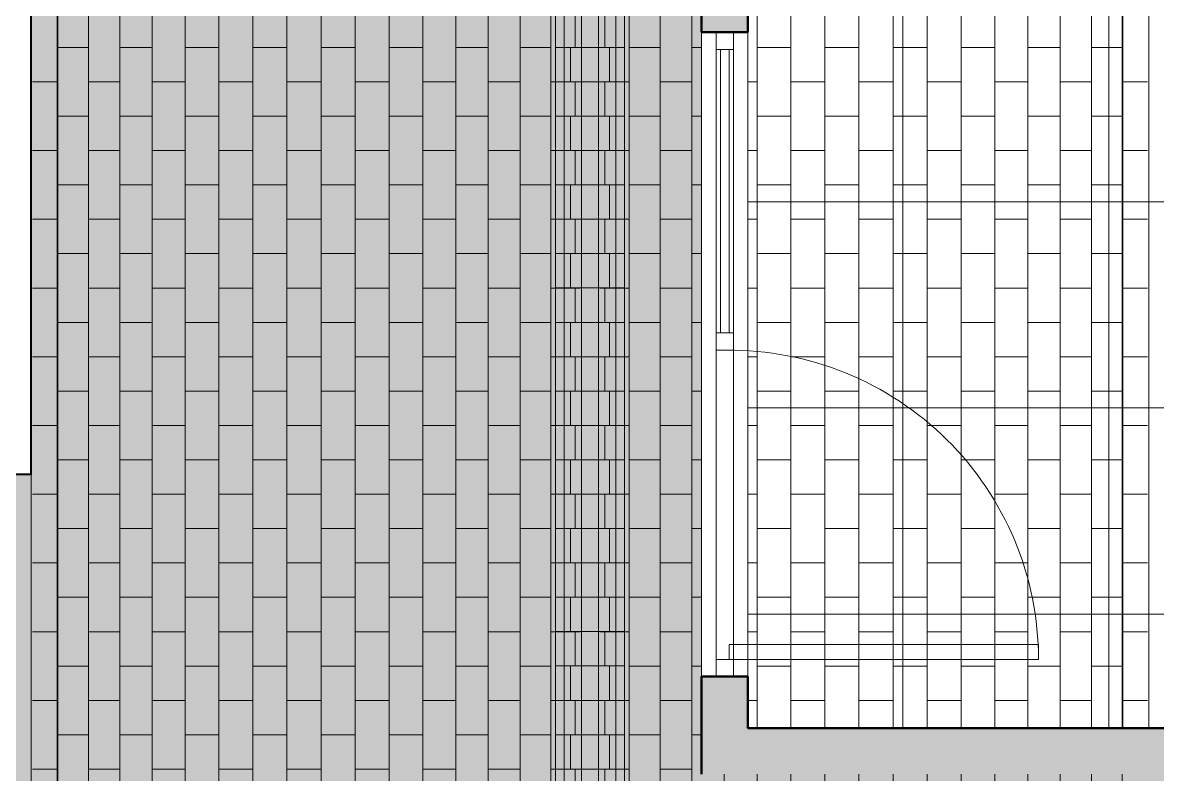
# Model space of a CAD drawing. Header units: inches. Extents: x -956 to 966, y -1111 to 895.
# Drawn here: x -413.8 to -281.8, y 645 to 732.5 of the extents above; entities that cross this region are included whole.
import ezdxf

# ---------------------------------------------------------------- set-up
doc = ezdxf.new("R2010")
doc.units = ezdxf.units.IN
doc.header["$MEASUREMENT"] = 0
doc.linetypes.add('Grid Line 1_4_', pattern=[0.4375, 0.25, -0.0625, 0.0625, -0.0625])
for name, color, linetype, lineweight in [('A-CLNG', 13, 'Continuous', 13), ('A-CLNG-PATT', 13, 'Continuous', 13), ('A-DOOR', 31, 'Continuous', 13), ('A-GLAZ-CURT', 52, 'Continuous', 9), ('A-GLAZ-CWMG', 51, 'Continuous', 9), ('A-WALL-PATT', 111, 'Continuous', 13), ('E-LITE-EQPM', 33, 'Continuous', 9), ('I-WALL', 2, 'Continuous', 13), ('S-GRID', 1, 'Continuous', 9)]:
    doc.layers.add(name, color=color, linetype=linetype, lineweight=lineweight)

# ---------------------------------------------------------------- blocks, each defined once
blk = doc.blocks.new('FP_1_1-7TH FLOOR TELECOM OVERHEAD ROUTING PLAN')
at = {"layer": 'A-CLNG-PATT', "color": 50}
for p, q in [((-409.75, 789.34), (-409.75, 542.63)), ((-406.18, 789.34), (-406.18, 542.63)), ((-402.51, 789.34), (-402.51, 542.63)), ((-398.74, 789.34), (-398.74, 542.63)), ((-394.9, 789.34), (-394.9, 542.63)), ((-391, 789.34), (-391, 542.63)), ((-387.06, 789.34), (-387.06, 542.63)), ((-383.09, 789.34), (-383.09, 542.63)), ((-379.11, 789.34), (-379.11, 542.63)), ((-375.13, 789.34), (-375.13, 542.63)), ((-371.19, 789.34), (-371.19, 542.63)), ((-367.28, 789.34), (-367.28, 542.63)), ((-363.43, 789.34), (-363.43, 542.63)), ((-359.65, 789.34), (-359.65, 542.63)), ((-355.96, 789.34), (-355.96, 542.63)), ((-352.38, 789.34), (-352.38, 542.63)), ((-406.18, 729.61), (-409.75, 729.61)), ((-398.74, 729.61), (-402.51, 729.61)), ((-391, 729.61), (-394.9, 729.61)), ((-383.09, 729.61), (-387.06, 729.61)), ((-375.13, 729.61), (-379.11, 729.61)), ((-367.28, 729.61), (-371.19, 729.61)), ((-359.65, 729.61), (-363.43, 729.61)), ((-352.38, 729.61), (-355.96, 729.61)), ((-409.82, 725.61), (-412.67, 725.61)), ((-409.75, 725.61), (-409.82, 725.61)), ((-402.51, 725.61), (-406.18, 725.61)), ((-394.9, 725.61), (-398.74, 725.61)), ((-387.06, 725.61), (-391, 725.61)), ((-379.11, 725.61), (-383.09, 725.61)), ((-371.19, 725.61), (-375.13, 725.61)), ((-363.43, 725.61), (-367.28, 725.61)), ((-355.96, 725.61), (-359.65, 725.61)), ((-351.82, 725.61), (-352.38, 725.61)), ((-350.82, 725.61), (-351.82, 725.61)), ((-348.97, 725.61), (-350.82, 725.61)), ((-406.18, 721.61), (-409.75, 721.61)), ((-398.74, 721.61), (-402.51, 721.61)), ((-391, 721.61), (-394.9, 721.61)), ((-383.09, 721.61), (-387.06, 721.61)), ((-375.13, 721.61), (-379.11, 721.61)), ((-367.28, 721.61), (-371.19, 721.61)), ((-359.65, 721.61), (-363.43, 721.61)), ((-352.38, 721.61), (-355.96, 721.61)), ((-409.82, 717.61), (-412.67, 717.61)), ((-409.75, 717.61), (-409.82, 717.61)), ((-402.51, 717.61), (-406.18, 717.61)), ((-394.9, 717.61), (-398.74, 717.61)), ((-387.06, 717.61), (-391, 717.61)), ((-379.11, 717.61), (-383.09, 717.61)), ((-371.19, 717.61), (-375.13, 717.61)), ((-363.43, 717.61), (-367.28, 717.61)), ((-355.96, 717.61), (-359.65, 717.61)), ((-351.82, 717.61), (-352.38, 717.61)), ((-350.82, 717.61), (-351.82, 717.61)), ((-348.97, 717.61), (-350.82, 717.61)), ((-406.18, 713.61), (-409.75, 713.61)), ((-398.74, 713.61), (-402.51, 713.61)), ((-391, 713.61), (-394.9, 713.61)), ((-383.09, 713.61), (-387.06, 713.61)), ((-375.13, 713.61), (-379.11, 713.61)), ((-367.28, 713.61), (-371.19, 713.61)), ((-359.65, 713.61), (-363.43, 713.61)), ((-352.38, 713.61), (-355.96, 713.61)), ((-409.82, 709.61), (-412.67, 709.61)), ((-409.75, 709.61), (-409.82, 709.61)), ((-402.51, 709.61), (-406.18, 709.61)), ((-394.9, 709.61), (-398.74, 709.61)), ((-387.06, 709.61), (-391, 709.61)), ((-379.11, 709.61), (-383.09, 709.61)), ((-371.19, 709.61), (-375.13, 709.61)), ((-363.43, 709.61), (-367.28, 709.61)), ((-355.96, 709.61), (-359.65, 709.61)), ((-351.82, 709.61), (-352.38, 709.61)), ((-350.82, 709.61), (-351.82, 709.61)), ((-348.97, 709.61), (-350.82, 709.61)), ((-406.18, 705.61), (-409.75, 705.61)), ((-398.74, 705.61), (-402.51, 705.61)), ((-391, 705.61), (-394.9, 705.61)), ((-383.09, 705.61), (-387.06, 705.61)), ((-375.13, 705.61), (-379.11, 705.61)), ((-367.28, 705.61), (-371.19, 705.61)), ((-359.65, 705.61), (-363.43, 705.61)), ((-352.38, 705.61), (-355.96, 705.61)), ((-409.82, 701.61), (-412.67, 701.61)), ((-409.75, 701.61), (-409.82, 701.61)), ((-402.51, 701.61), (-406.18, 701.61)), ((-394.9, 701.61), (-398.74, 701.61)), ((-387.06, 701.61), (-391, 701.61)), ((-379.11, 701.61), (-383.09, 701.61)), ((-371.19, 701.61), (-375.13, 701.61)), ((-363.43, 701.61), (-367.28, 701.61)), ((-355.96, 701.61), (-359.65, 701.61)), ((-351.82, 701.61), (-352.38, 701.61)), ((-350.82, 701.61), (-351.82, 701.61)), ((-348.97, 701.61), (-350.82, 701.61)), ((-406.18, 697.61), (-409.75, 697.61)), ((-398.74, 697.61), (-402.51, 697.61)), ((-391, 697.61), (-394.9, 697.61)), ((-383.09, 697.61), (-387.06, 697.61)), ((-375.13, 697.61), (-379.11, 697.61)), ((-367.28, 697.61), (-371.19, 697.61)), ((-359.65, 697.61), (-363.43, 697.61)), ((-352.38, 697.61), (-355.96, 697.61)), ((-409.82, 693.61), (-412.67, 693.61)), ((-409.75, 693.61), (-409.82, 693.61)), ((-402.51, 693.61), (-406.18, 693.61)), ((-394.9, 693.61), (-398.74, 693.61)), ((-387.06, 693.61), (-391, 693.61)), ((-379.11, 693.61), (-383.09, 693.61)), ((-371.19, 693.61), (-375.13, 693.61)), ((-363.43, 693.61), (-367.28, 693.61)), ((-355.96, 693.61), (-359.65, 693.61)), ((-351.82, 693.61), (-352.38, 693.61)), ((-350.82, 693.61), (-351.82, 693.61)), ((-348.97, 693.61), (-350.82, 693.61)), ((-406.18, 689.61), (-409.75, 689.61)), ((-398.74, 689.61), (-402.51, 689.61)), ((-391, 689.61), (-394.9, 689.61)), ((-383.09, 689.61), (-387.06, 689.61)), ((-375.13, 689.61), (-379.11, 689.61)), ((-367.28, 689.61), (-371.19, 689.61)), ((-359.65, 689.61), (-363.43, 689.61)), ((-352.38, 689.61), (-355.96, 689.61)), ((-409.82, 685.61), (-412.67, 685.61)), ((-409.75, 685.61), (-409.82, 685.61)), ((-402.51, 685.61), (-406.18, 685.61)), ((-394.9, 685.61), (-398.74, 685.61)), ((-387.06, 685.61), (-391, 685.61)), ((-379.11, 685.61), (-383.09, 685.61)), ((-371.19, 685.61), (-375.13, 685.61)), ((-363.43, 685.61), (-367.28, 685.61)), ((-355.96, 685.61), (-359.65, 685.61)), ((-351.82, 685.61), (-352.38, 685.61)), ((-350.82, 685.61), (-351.82, 685.61)), ((-348.97, 685.61), (-350.82, 685.61)), ((-406.18, 681.61), (-409.75, 681.61)), ((-398.74, 681.61), (-402.51, 681.61)), ((-391, 681.61), (-394.9, 681.61)), ((-383.09, 681.61), (-387.06, 681.61)), ((-375.13, 681.61), (-379.11, 681.61)), ((-367.28, 681.61), (-371.19, 681.61)), ((-359.65, 681.61), (-363.43, 681.61)), ((-352.38, 681.61), (-355.96, 681.61)), ((-409.82, 677.61), (-412.67, 677.61)), ((-409.75, 677.61), (-409.82, 677.61)), ((-402.51, 677.61), (-406.18, 677.61)), ((-394.9, 677.61), (-398.74, 677.61)), ((-387.06, 677.61), (-391, 677.61)), ((-379.11, 677.61), (-383.09, 677.61)), ((-371.19, 677.61), (-375.13, 677.61)), ((-363.43, 677.61), (-367.28, 677.61)), ((-355.96, 677.61), (-359.65, 677.61)), ((-351.82, 677.61), (-352.38, 677.61)), ((-350.82, 677.61), (-351.82, 677.61)), ((-348.97, 677.61), (-350.82, 677.61)), ((-406.22, 673.61), (-409.75, 673.61)), ((-398.74, 673.61), (-402.51, 673.61)), ((-391, 673.61), (-394.9, 673.61)), ((-383.09, 673.61), (-387.06, 673.61)), ((-375.13, 673.61), (-379.11, 673.61)), ((-367.28, 673.61), (-371.19, 673.61)), ((-359.65, 673.61), (-363.43, 673.61)), ((-352.38, 673.61), (-355.96, 673.61)), ((-409.82, 669.61), (-412.67, 669.61)), ((-409.75, 669.61), (-409.82, 669.61)), ((-402.51, 669.61), (-406.18, 669.61)), ((-394.9, 669.61), (-398.74, 669.61)), ((-387.06, 669.61), (-391, 669.61)), ((-379.11, 669.61), (-383.09, 669.61)), ((-371.19, 669.61), (-375.13, 669.61)), ((-363.43, 669.61), (-367.28, 669.61)), ((-355.96, 669.61), (-359.65, 669.61)), ((-351.82, 669.61), (-352.38, 669.61)), ((-350.82, 669.61), (-351.82, 669.61)), ((-348.97, 669.61), (-350.82, 669.61)), ((-406.18, 665.61), (-409.75, 665.61)), ((-398.74, 665.61), (-402.51, 665.61)), ((-391, 665.61), (-394.9, 665.61)), ((-383.09, 665.61), (-387.06, 665.61)), ((-375.13, 665.61), (-379.11, 665.61)), ((-367.28, 665.61), (-371.19, 665.61)), ((-359.65, 665.61), (-363.43, 665.61)), ((-352.38, 665.61), (-355.96, 665.61)), ((-409.82, 661.61), (-412.67, 661.61)), ((-409.75, 661.61), (-409.82, 661.61)), ((-402.51, 661.61), (-406.18, 661.61)), ((-394.9, 661.61), (-398.74, 661.61)), ((-387.06, 661.61), (-391, 661.61)), ((-379.11, 661.61), (-383.09, 661.61)), ((-371.19, 661.61), (-375.13, 661.61)), ((-363.43, 661.61), (-367.28, 661.61)), ((-355.96, 661.61), (-359.65, 661.61)), ((-351.82, 661.61), (-352.38, 661.61)), ((-350.82, 661.61), (-351.82, 661.61)), ((-348.97, 661.61), (-350.82, 661.61)), ((-406.18, 657.61), (-409.75, 657.61)), ((-398.74, 657.61), (-402.51, 657.61)), ((-391, 657.61), (-394.9, 657.61)), ((-383.09, 657.61), (-387.06, 657.61)), ((-375.13, 657.61), (-379.11, 657.61)), ((-367.28, 657.61), (-371.19, 657.61)), ((-359.65, 657.61), (-363.43, 657.61)), ((-352.38, 657.61), (-355.96, 657.61)), ((-409.82, 653.61), (-412.67, 653.61)), ((-409.75, 653.61), (-409.82, 653.61)), ((-402.51, 653.61), (-406.18, 653.61)), ((-394.9, 653.61), (-398.74, 653.61)), ((-387.06, 653.61), (-391, 653.61)), ((-379.11, 653.61), (-383.09, 653.61)), ((-371.19, 653.61), (-375.13, 653.61)), ((-363.43, 653.61), (-367.28, 653.61)), ((-355.96, 653.61), (-359.65, 653.61)), ((-351.82, 653.61), (-352.38, 653.61)), ((-350.82, 653.61), (-351.82, 653.61)), ((-348.97, 653.61), (-350.82, 653.61)), ((-406.18, 649.61), (-409.75, 649.61)), ((-398.74, 649.61), (-402.51, 649.61)), ((-391, 649.61), (-394.9, 649.61)), ((-383.09, 649.61), (-387.06, 649.61)), ((-375.13, 649.61), (-379.11, 649.61)), ((-367.28, 649.61), (-371.19, 649.61)), ((-359.65, 649.61), (-363.43, 649.61)), ((-352.38, 649.61), (-355.96, 649.61)), ((-409.82, 645.61), (-412.67, 645.61)), ((-409.75, 645.61), (-409.82, 645.61)), ((-402.51, 645.61), (-406.18, 645.61)), ((-394.9, 645.61), (-398.74, 645.61)), ((-387.06, 645.61), (-391, 645.61)), ((-379.11, 645.61), (-383.09, 645.61)), ((-371.19, 645.61), (-375.13, 645.61)), ((-363.43, 645.61), (-367.28, 645.61)), ((-355.96, 645.61), (-359.65, 645.61)), ((-351.82, 645.61), (-352.38, 645.61)), ((-350.82, 645.61), (-351.82, 645.61)), ((-348.97, 645.61), (-350.82, 645.61))]:
    blk.add_line(p, q, dxfattribs=at)
blk = doc.blocks.new('7th Floor Vault - 7th Floor Vault-2429340-7TH FLOOR TELECOM OVERHEAD ROUTING PLAN')
at = {"layer": 'A-CLNG-PATT'}
h = blk.add_hatch(dxfattribs=at)
h.set_pattern_fill('FP1_23', color=253, style=0, pattern_type=2)
h.set_pattern_definition([(0, (-205.549, -146.389), (0, -4), []), (270, (-205.549, -146.389), (-4, -4), [4, -4])])
h.paths.add_polyline_path([(-349.55, 539.63), (-344.82, 539.63), (-344.82, 540.38), (-351.82, 540.38), (-351.82, 539.63)], flags=0)
h.paths.add_polyline_path([(-344.82, 542.63), (-344.82, 789.34), (-351.82, 789.34), (-351.82, 542.63)], flags=0)
h.paths.add_polyline_path([(-351.82, 795.34), (-344.82, 795.34), (-344.82, 797.38), (-351.82, 797.38)], flags=0)
at = {"layer": 'A-CLNG', "color": 10, "lineweight": 9}
for p, q in [((-409.82, 542.63), (-409.82, 789.34)), ((-409.82, 542.63), (-409.82, 789.34)), ((-351.82, 542.63), (-351.82, 789.34)), ((-351.82, 542.63), (-351.82, 789.34)), ((-348.82, 542.63), (-348.82, 789.34)), ((-344.82, 542.63), (-344.82, 789.34)), ((-344.82, 542.63), (-344.82, 789.34)), ((-412.82, 605.39), (-412.82, 679.86))]:
    blk.add_line(p, q, dxfattribs=at)
blk.add_blockref('FP_1_1-7TH FLOOR TELECOM OVERHEAD ROUTING PLAN', (0, 0), dxfattribs=at)
blk = doc.blocks.new('Lighting - Pendant-Finelite-HP4-D - HP-4 D-8_-SO-3000K-120-FA-SC-3361575-7TH FLOOR TELECOM OVERHEAD ROUTING PLAN')
at = {"layer": 'E-LITE-EQPM', "color": 9}
for p, q in [((48, 2), (-48, 2)), ((-48, 2), (-48, -2)), ((47.875, 1.875), (-47.875, 1.875)), ((-47.875, 1.875), (-47.875, -1.875)), ((-47.875, 1.875), (47.875, 1.875)), ((-47.875, -1.875), (-47.875, 1.875)), ((47.875, -1.875), (47.875, 1.875)), ((47.875, 1.875), (47.875, -1.875)), ((48, -2), (48, 2)), ((-48, -2), (48, -2)), ((-47.875, -1.875), (47.875, -1.875)), ((47.875, -1.875), (-47.875, -1.875))]:
    blk.add_line(p, q, dxfattribs=at)
blk = doc.blocks.new('FP_1_45-7TH FLOOR TELECOM OVERHEAD ROUTING PLAN')
at = {"layer": 'A-CLNG-PATT', "color": 50}
for p, q in [((-343.26, 542.63), (-343.26, 789.34)), ((-339.67, 542.63), (-339.67, 789.34)), ((-335.99, 542.63), (-335.99, 789.34)), ((-328.36, 650.38), (-328.36, 789.34)), ((-324.45, 650.38), (-324.45, 789.34)), ((-320.5, 650.38), (-320.5, 789.34)), ((-316.53, 650.38), (-316.53, 789.34)), ((-312.55, 650.38), (-312.55, 789.34)), ((-308.58, 650.38), (-308.58, 789.34)), ((-304.64, 650.38), (-304.64, 789.34)), ((-300.74, 650.38), (-300.74, 789.34)), ((-296.9, 650.38), (-296.9, 789.34)), ((-293.13, 650.38), (-293.13, 789.34)), ((-289.46, 650.38), (-289.46, 789.34)), ((-285.89, 650.38), (-285.89, 789.34)), ((-343.26, 729.61), (-339.67, 729.61)), ((-335.99, 729.61), (-334.83, 729.61)), ((-328.36, 729.61), (-324.45, 729.61)), ((-320.5, 729.61), (-316.53, 729.61)), ((-312.55, 729.61), (-308.58, 729.61)), ((-304.64, 729.61), (-300.74, 729.61)), ((-296.9, 729.61), (-293.13, 729.61)), ((-289.46, 729.61), (-285.89, 729.61)), ((-346.67, 725.61), (-344.82, 725.61)), ((-344.82, 725.61), (-343.82, 725.61)), ((-343.82, 725.61), (-343.26, 725.61)), ((-339.67, 725.61), (-335.99, 725.61)), ((-329.46, 725.61), (-328.36, 725.61)), ((-324.45, 725.61), (-320.5, 725.61)), ((-316.53, 725.61), (-312.55, 725.61)), ((-308.58, 725.61), (-304.64, 725.61)), ((-300.74, 725.61), (-296.9, 725.61)), ((-293.13, 725.61), (-289.46, 725.61)), ((-285.89, 725.61), (-285.82, 725.61)), ((-285.82, 725.61), (-282.97, 725.61)), ((-343.26, 721.61), (-339.67, 721.61)), ((-335.99, 721.61), (-334.83, 721.61)), ((-328.36, 721.61), (-324.45, 721.61)), ((-320.5, 721.61), (-316.53, 721.61)), ((-312.55, 721.61), (-308.58, 721.61)), ((-304.64, 721.61), (-300.74, 721.61)), ((-296.9, 721.61), (-293.13, 721.61)), ((-289.46, 721.61), (-285.89, 721.61)), ((-346.67, 717.61), (-344.82, 717.61)), ((-344.82, 717.61), (-343.82, 717.61)), ((-343.82, 717.61), (-343.26, 717.61)), ((-339.67, 717.61), (-335.99, 717.61)), ((-329.46, 717.61), (-328.36, 717.61)), ((-324.45, 717.61), (-320.5, 717.61)), ((-316.53, 717.61), (-312.55, 717.61)), ((-308.58, 717.61), (-304.64, 717.61)), ((-300.74, 717.61), (-296.9, 717.61)), ((-293.13, 717.61), (-289.46, 717.61)), ((-285.89, 717.61), (-285.82, 717.61)), ((-285.82, 717.61), (-282.97, 717.61)), ((-343.26, 713.61), (-339.67, 713.61)), ((-335.99, 713.61), (-334.83, 713.61)), ((-328.36, 713.61), (-324.45, 713.61)), ((-320.5, 713.61), (-316.53, 713.61)), ((-312.55, 713.61), (-308.58, 713.61)), ((-304.64, 713.61), (-300.74, 713.61)), ((-296.9, 713.61), (-293.13, 713.61)), ((-289.46, 713.61), (-285.89, 713.61)), ((-346.67, 709.61), (-344.82, 709.61)), ((-344.82, 709.61), (-343.82, 709.61)), ((-343.82, 709.61), (-343.26, 709.61)), ((-339.67, 709.61), (-335.99, 709.61)), ((-329.46, 709.61), (-328.36, 709.61)), ((-324.45, 709.61), (-320.5, 709.61)), ((-316.53, 709.61), (-312.55, 709.61)), ((-308.58, 709.61), (-304.64, 709.61)), ((-300.74, 709.61), (-296.9, 709.61)), ((-293.13, 709.61), (-289.46, 709.61)), ((-285.89, 709.61), (-285.82, 709.61)), ((-285.82, 709.61), (-282.97, 709.61)), ((-343.26, 705.61), (-339.67, 705.61)), ((-335.99, 705.61), (-334.83, 705.61)), ((-328.36, 705.61), (-324.45, 705.61)), ((-320.5, 705.61), (-316.53, 705.61)), ((-312.55, 705.61), (-308.58, 705.61)), ((-304.64, 705.61), (-300.74, 705.61)), ((-296.9, 705.61), (-293.13, 705.61)), ((-289.46, 705.61), (-285.89, 705.61)), ((-346.67, 701.61), (-344.82, 701.61)), ((-344.82, 701.61), (-343.82, 701.61)), ((-343.82, 701.61), (-343.26, 701.61)), ((-339.67, 701.61), (-335.99, 701.61)), ((-329.46, 701.61), (-328.36, 701.61)), ((-324.45, 701.61), (-320.5, 701.61)), ((-316.53, 701.61), (-312.55, 701.61)), ((-308.58, 701.61), (-304.64, 701.61)), ((-300.74, 701.61), (-296.9, 701.61)), ((-293.13, 701.61), (-289.46, 701.61)), ((-285.89, 701.61), (-285.82, 701.61)), ((-285.82, 701.61), (-282.97, 701.61)), ((-343.26, 697.61), (-339.67, 697.61)), ((-335.99, 697.61), (-334.83, 697.61)), ((-328.36, 697.61), (-324.45, 697.61)), ((-320.5, 697.61), (-316.53, 697.61)), ((-312.55, 697.61), (-308.58, 697.61)), ((-304.64, 697.61), (-300.74, 697.61)), ((-296.9, 697.61), (-293.13, 697.61)), ((-289.46, 697.61), (-285.89, 697.61)), ((-346.67, 693.61), (-344.82, 693.61)), ((-344.82, 693.61), (-343.82, 693.61)), ((-343.82, 693.61), (-343.26, 693.61)), ((-339.67, 693.61), (-335.99, 693.61)), ((-329.46, 693.61), (-328.36, 693.61)), ((-324.45, 693.61), (-320.5, 693.61)), ((-316.53, 693.61), (-312.55, 693.61)), ((-308.58, 693.61), (-304.64, 693.61)), ((-300.74, 693.61), (-296.9, 693.61)), ((-293.13, 693.61), (-289.46, 693.61)), ((-285.89, 693.61), (-285.82, 693.61)), ((-285.82, 693.61), (-282.97, 693.61)), ((-343.26, 689.61), (-339.67, 689.61)), ((-335.99, 689.61), (-334.83, 689.61)), ((-328.36, 689.61), (-324.45, 689.61)), ((-320.5, 689.61), (-316.53, 689.61)), ((-312.55, 689.61), (-308.58, 689.61)), ((-304.64, 689.61), (-300.74, 689.61)), ((-296.9, 689.61), (-293.13, 689.61)), ((-289.46, 689.61), (-285.89, 689.61)), ((-346.67, 685.61), (-344.82, 685.61)), ((-344.82, 685.61), (-343.82, 685.61)), ((-343.82, 685.61), (-343.26, 685.61)), ((-339.67, 685.61), (-335.99, 685.61)), ((-329.46, 685.61), (-328.36, 685.61)), ((-324.45, 685.61), (-320.5, 685.61)), ((-316.53, 685.61), (-312.55, 685.61)), ((-308.58, 685.61), (-304.64, 685.61)), ((-300.74, 685.61), (-296.9, 685.61)), ((-293.13, 685.61), (-289.46, 685.61)), ((-285.89, 685.61), (-285.82, 685.61)), ((-285.82, 685.61), (-282.97, 685.61)), ((-343.26, 681.61), (-339.67, 681.61)), ((-335.99, 681.61), (-334.83, 681.61)), ((-328.36, 681.61), (-324.45, 681.61)), ((-320.5, 681.61), (-316.53, 681.61)), ((-312.55, 681.61), (-308.58, 681.61)), ((-304.64, 681.61), (-300.74, 681.61)), ((-296.9, 681.61), (-293.13, 681.61)), ((-289.46, 681.61), (-285.89, 681.61)), ((-346.67, 677.61), (-344.82, 677.61)), ((-344.82, 677.61), (-343.82, 677.61)), ((-343.82, 677.61), (-343.26, 677.61)), ((-339.67, 677.61), (-335.99, 677.61)), ((-329.46, 677.61), (-328.36, 677.61)), ((-324.45, 677.61), (-320.5, 677.61)), ((-316.53, 677.61), (-312.55, 677.61)), ((-308.58, 677.61), (-304.64, 677.61)), ((-300.74, 677.61), (-296.9, 677.61)), ((-293.13, 677.61), (-289.46, 677.61)), ((-285.89, 677.61), (-285.82, 677.61)), ((-285.82, 677.61), (-282.97, 677.61)), ((-343.26, 673.61), (-339.67, 673.61)), ((-335.99, 673.61), (-334.83, 673.61)), ((-328.36, 673.61), (-324.45, 673.61)), ((-320.5, 673.61), (-316.53, 673.61)), ((-312.55, 673.61), (-308.58, 673.61)), ((-304.64, 673.61), (-300.74, 673.61)), ((-296.9, 673.61), (-293.13, 673.61)), ((-289.46, 673.61), (-285.89, 673.61)), ((-346.67, 669.61), (-344.82, 669.61)), ((-344.82, 669.61), (-343.82, 669.61)), ((-343.82, 669.61), (-343.26, 669.61)), ((-339.67, 669.61), (-335.99, 669.61)), ((-329.46, 669.61), (-328.36, 669.61)), ((-324.45, 669.61), (-320.5, 669.61)), ((-316.53, 669.61), (-312.55, 669.61)), ((-308.58, 669.61), (-304.64, 669.61)), ((-300.74, 669.61), (-296.9, 669.61)), ((-293.13, 669.61), (-289.46, 669.61)), ((-285.89, 669.61), (-285.82, 669.61)), ((-285.82, 669.61), (-282.97, 669.61)), ((-343.26, 665.61), (-339.67, 665.61)), ((-335.99, 665.61), (-334.83, 665.61)), ((-328.36, 665.61), (-324.45, 665.61)), ((-320.5, 665.61), (-316.53, 665.61)), ((-312.55, 665.61), (-308.58, 665.61)), ((-304.64, 665.61), (-300.74, 665.61)), ((-296.9, 665.61), (-293.13, 665.61)), ((-289.46, 665.61), (-285.89, 665.61)), ((-346.67, 661.61), (-344.82, 661.61)), ((-344.82, 661.61), (-343.82, 661.61)), ((-343.82, 661.61), (-343.26, 661.61)), ((-339.67, 661.61), (-335.99, 661.61)), ((-329.46, 661.61), (-328.36, 661.61)), ((-324.45, 661.61), (-320.5, 661.61)), ((-316.53, 661.61), (-312.55, 661.61)), ((-308.58, 661.61), (-304.64, 661.61)), ((-300.74, 661.61), (-296.9, 661.61)), ((-293.13, 661.61), (-289.46, 661.61)), ((-285.89, 661.61), (-285.82, 661.61)), ((-285.82, 661.61), (-282.97, 661.61)), ((-343.26, 657.61), (-339.67, 657.61)), ((-335.99, 657.61), (-334.83, 657.61)), ((-328.36, 657.61), (-324.45, 657.61)), ((-320.5, 657.61), (-316.53, 657.61)), ((-312.55, 657.61), (-308.58, 657.61)), ((-304.64, 657.61), (-300.74, 657.61)), ((-296.9, 657.61), (-293.13, 657.61)), ((-289.46, 657.61), (-285.89, 657.61)), ((-346.67, 653.61), (-344.82, 653.61)), ((-344.82, 653.61), (-343.82, 653.61)), ((-343.82, 653.61), (-343.26, 653.61)), ((-339.67, 653.61), (-335.99, 653.61)), ((-329.46, 653.61), (-328.36, 653.61)), ((-324.45, 653.61), (-320.5, 653.61)), ((-316.53, 653.61), (-312.55, 653.61)), ((-308.58, 653.61), (-304.64, 653.61)), ((-300.74, 653.61), (-296.9, 653.61)), ((-293.13, 653.61), (-289.46, 653.61)), ((-285.89, 653.61), (-285.82, 653.61)), ((-285.82, 653.61), (-282.97, 653.61)), ((-343.26, 649.61), (-339.67, 649.61)), ((-335.99, 649.61), (-334.83, 649.61)), ((-346.67, 645.61), (-344.82, 645.61)), ((-344.82, 645.61), (-343.82, 645.61)), ((-343.82, 645.61), (-343.26, 645.61)), ((-339.67, 645.61), (-335.99, 645.61)), ((-332.21, 542.63), (-332.21, 645.01)), ((-328.36, 542.63), (-328.36, 645.01)), ((-324.45, 542.63), (-324.45, 645.01)), ((-320.5, 542.63), (-320.5, 645.01)), ((-316.53, 542.63), (-316.53, 645.01)), ((-312.55, 542.63), (-312.55, 645.01)), ((-308.58, 542.63), (-308.58, 645.01)), ((-304.64, 542.63), (-304.64, 645.01)), ((-300.74, 542.63), (-300.74, 645.01)), ((-296.9, 542.63), (-296.9, 645.01)), ((-293.13, 542.63), (-293.13, 645.01)), ((-289.46, 542.63), (-289.46, 645.01)), ((-285.89, 542.63), (-285.89, 645.01))]:
    blk.add_line(p, q, dxfattribs=at)
blk = doc.blocks.new('7th Floor Vault2 - 7th Floor Vault-3164437-7TH FLOOR TELECOM OVERHEAD ROUTING PLAN')
at = {"layer": 'A-CLNG-PATT'}
h = blk.add_hatch(dxfattribs=at)
h.set_pattern_fill('FP1_26', color=253, style=0, pattern_type=2)
h.set_pattern_definition([(0, (-490.09, -146.389), (0, -4), []), (270, (-490.09, -146.389), (-4, -4), [4, -4])])
h.paths.add_polyline_path([(-350.82, 539.63), (-343.82, 539.63), (-343.82, 540.38), (-350.82, 540.38), (-350.82, 540.3)], flags=0)
h.paths.add_polyline_path([(-350.82, 542.63), (-343.82, 542.63), (-343.82, 789.34), (-350.82, 789.34), (-350.82, 549.52)], flags=0)
h.paths.add_polyline_path([(-350.82, 795.34), (-343.82, 795.34), (-343.82, 797.38), (-350.82, 797.38)], flags=0)
at = {"layer": 'A-CLNG', "color": 10, "lineweight": 9}
for p, q in [((-350.82, 789.34), (-350.82, 542.63)), ((-350.82, 789.34), (-350.82, 542.63)), ((-346.82, 789.34), (-346.82, 542.63)), ((-343.82, 789.34), (-343.82, 542.63)), ((-343.82, 789.34), (-343.82, 542.63)), ((-285.82, 789.34), (-285.82, 650.38)), ((-285.82, 789.34), (-285.82, 650.38)), ((-282.82, 789.34), (-282.82, 650.38))]:
    blk.add_line(p, q, dxfattribs=at)
blk.add_blockref('FP_1_45-7TH FLOOR TELECOM OVERHEAD ROUTING PLAN', (0, 0), dxfattribs=at)
blk = doc.blocks.new('Curtain Wall-Store Front-Sgl w swing _ Bar - Store Front Door-3130020-7TH FLOOR TELECOM OVERHEAD ROUTING PLAN')
at = {"layer": 'A-DOOR', "color": 53, "lineweight": 20}
for p, q in [((-16.25, -0.5), (-18, -0.5)), ((-18, -0.5), (-18, -36.5)), ((-16.25, -36.5), (-16.25, -0.5)), ((-18, -36.5), (-16.25, -36.5))]:
    blk.add_line(p, q, dxfattribs=at)
at = {"layer": 'A-DOOR', "color": 9, "lineweight": 9}
blk.add_arc((-18, -0.5), 36, 270, 0.5, dxfattribs=at)
blk = doc.blocks.new('Rectangular Mullion - 2_ x 2_ Office Front-2076523-7TH FLOOR TELECOM OVERHEAD ROUTING PLAN')
at = {"layer": 'A-GLAZ-CWMG', "color": 9}
for p, q in [((-333.14, 696.38), (-333.14, 729.38)), ((-331.14, 696.38), (-331.14, 729.38))]:
    blk.add_line(p, q, dxfattribs=at)
blk = doc.blocks.new('Rectangular Mullion - 2_ x 2_ Office Front-V92-7TH FLOOR TELECOM OVERHEAD ROUTING PLAN')
at = {"layer": 'A-GLAZ-CWMG', "color": 53, "lineweight": 20}
for p, q in [((0, 1), (-2, 1)), ((-2, 1), (-2, -1)), ((0, -1), (0, 1)), ((-2, -1), (0, -1))]:
    blk.add_line(p, q, dxfattribs=at)
blk = doc.blocks.new('Rectangular Mullion - 2_ x 2_ Office Front-V93-7TH FLOOR TELECOM OVERHEAD ROUTING PLAN')
at = {"layer": 'A-GLAZ-CWMG', "color": 53, "lineweight": 20}
for p, q in [((-2, 1), (0, 1)), ((-2, -1), (-2, 1)), ((0, 1), (0, -1)), ((0, -1), (-2, -1))]:
    blk.add_line(p, q, dxfattribs=at)
blk = doc.blocks.new('System Panel - Glazed Centered-3244739-7TH FLOOR TELECOM OVERHEAD ROUTING PLAN')
at = {"layer": 'A-GLAZ-CURT', "color": 253, "lineweight": 13}
for p, q in [((-16.5, -0.5), (-16.5, 0.5)), ((-16.5, 0.5), (16.5, 0.5)), ((16.5, 0.5), (16.5, -0.5)), ((16.5, -0.5), (-16.5, -0.5))]:
    blk.add_line(p, q, dxfattribs=at)
blk = doc.blocks.new('Rectangular Mullion - 2_ x 2_ Office Front-1458103-7TH FLOOR TELECOM OVERHEAD ROUTING PLAN')
at = {"layer": 'A-GLAZ-CWMG', "color": 9}
for p, q in [((718.71, -37.37), (718.71, -1.37)), ((720.71, -37.37), (720.71, -1.37))]:
    blk.add_line(p, q, dxfattribs=at)
blk = doc.blocks.new('Rectangular Mullion - 2_ x 2_ Office Front-V94-7TH FLOOR TELECOM OVERHEAD ROUTING PLAN')
at = {"layer": 'A-GLAZ-CWMG', "color": 53, "lineweight": 20}
for p, q in [((1, 1), (-1, 1)), ((-1, 1), (-1, -1)), ((1, -1), (1, 1)), ((-1, -1), (1, -1))]:
    blk.add_line(p, q, dxfattribs=at)

msp = doc.modelspace()

# ---------------------------------------------------------------- hatches: boundary and pattern name
at = {"layer": 'A-CLNG-PATT'}
h = msp.add_hatch(dxfattribs=at)
h.set_pattern_fill('FP1_12', color=253, style=0, pattern_type=2)
h.set_pattern_definition([(0, (0, 0), (30.72, 7.68), [1.267, -21.773, 1.267, -21.773, -122.88]), (0, (0, 0), (30.72, 7.68), [-46.08, 1.267, -44.813, 1.267, -21.773, -53.76]), (0, (0, 0), (30.72, 7.68), [-115.2, 1.267, -14.093, 1.267, -37.133]), (120, (11.52, 3.84), (-22.011075, 22.7643), [1.267, -21.773, 1.267, -21.773, -122.88]), (120, (11.52, 3.84), (-22.011075, 22.7643), [-46.08, 1.267, -44.813, 1.267, -21.773, -53.76]), (120, (11.52, 3.84), (-22.011075, 22.7643), [-115.2, 1.267, -14.093, 1.267, -37.133]), (240, (15.36, 19.2), (-8.708925, -30.4443), [1.267, -21.773, 1.267, -21.773, -122.88]), (240, (15.36, 19.2), (-8.708925, -30.4443), [-46.08, 1.267, -44.813, 1.267, -21.773, -53.76]), (240, (15.36, 19.2), (-8.708925, -30.4443), [-115.2, 1.267, -14.093, 1.267, -37.133])])
h.paths.add_polyline_path([(-294.34, -537.62), (-227.98, -537.62), (-227.98, -527.62), (-219.98, -527.62), (-219.98, -509.12), (-210.98, -509.12), (-210.98, -364.18), (-211.98, -364.18), (-211.98, -243.37), (-299.98, -243.37), (-299.98, -537.62)], flags=0)
h.paths.add_polyline_path([(-606.23, -537.62), (-602.07, -537.62), (-602.07, -532.87), (-606.23, -532.87), (-606.23, -535.37)], flags=0)
h.paths.add_polyline_path([(-561.64, -537.62), (-356.48, -537.62), (-356.48, -525.62), (-323.98, -525.62), (-323.98, -537.62), (-305.35, -537.62), (-305.35, -525.37), (-321.35, -525.37), (-321.35, -427.37), (-305.35, -427.37), (-305.35, -243.37), (-386.84, -243.37), (-386.84, -318.61), (-390.84, -318.61), (-390.84, -243.37), (-496.9, -243.37), (-496.9, -318.61), (-500.9, -318.61), (-500.9, -243.37), (-562.04, -243.37), (-562.04, -427.37), (-500.9, -427.37), (-500.9, -402.61), (-496.9, -402.61), (-496.9, -427.37), (-390.84, -427.37), (-390.84, -402.61), (-386.84, -402.61), (-386.84, -427.37), (-370.04, -427.37), (-370.04, -525.37), (-578.04, -525.37), (-578.04, -243.37), (-578.35, -243.37), (-578.35, -528.62), (-563.48, -528.62), (-563.48, -537.62)], flags=0)
h.paths.add_polyline_path([(-567.73, -537.62), (-567.73, -532.87), (-578.07, -532.87), (-578.07, -537.62), (-572.48, -537.62)], flags=0)
h.paths.add_polyline_path([(-352.23, -537.62), (-349.48, -537.62), (-349.48, -529.87), (-352.23, -529.87), (-352.23, -536.61)], flags=0)
h.paths.add_polyline_path([(-680.44, -535.37), (-610.48, -535.37), (-610.48, -528.62), (-583.23, -528.62), (-583.23, -526.62), (-662.91, -526.62), (-662.91, -498.61), (-665.8, -498.61), (-665.8, -402.61), (-661.8, -402.61), (-661.8, -428.62), (-583.23, -428.62), (-583.23, -422.62), (-598.91, -422.62), (-598.91, -386.62), (-662.91, -386.62), (-662.91, -318.61), (-665.8, -318.61), (-665.8, -243.37), (-666.35, -243.37), (-666.35, -246.62), (-730.35, -246.62), (-730.35, -243.37), (-762.35, -243.37), (-762.35, -246.62), (-771.86, -246.62), (-771.86, -288.62), (-694.91, -288.62), (-694.91, -386.62), (-790.91, -386.62), (-790.91, -288.62), (-775.86, -288.62), (-775.86, -246.62), (-842.35, -246.62), (-842.35, -243.37), (-853.35, -243.37), (-853.35, -535.37), (-710.14, -535.37)], flags=0)
h.paths.add_polyline_path([(-834.85, -526.62), (-850.85, -526.62), (-850.85, -428.62), (-706.85, -428.62), (-706.85, -526.62), (-828.94, -526.62)], flags=0)
h.paths.add_polyline_path([(-255.48, -481.68), (-256.53, -481.54), (-257.51, -481.14), (-258.35, -480.49), (-259, -479.65), (-259.4, -478.67), (-259.54, -477.62), (-259.4, -476.57), (-259, -475.59), (-258.35, -474.75), (-257.51, -474.1), (-256.53, -473.7), (-255.48, -473.56), (-254.43, -473.7), (-253.45, -474.1), (-252.6, -474.75), (-251.96, -475.59), (-251.55, -476.57), (-251.41, -477.62), (-251.55, -478.67), (-251.96, -479.65), (-252.6, -480.49), (-253.45, -481.14), (-254.43, -481.54)], flags=0)
h.paths.add_polyline_path([(-255.48, -421.68), (-256.53, -421.54), (-257.51, -421.14), (-258.35, -420.49), (-259, -419.65), (-259.4, -418.67), (-259.54, -417.62), (-259.4, -416.57), (-259, -415.59), (-258.35, -414.75), (-257.51, -414.1), (-256.53, -413.7), (-255.48, -413.56), (-254.43, -413.7), (-253.45, -414.1), (-252.6, -414.75), (-251.96, -415.59), (-251.55, -416.57), (-251.41, -417.62), (-251.55, -418.67), (-251.96, -419.65), (-252.6, -420.49), (-253.45, -421.14), (-254.43, -421.54)], flags=0)
h.paths.add_polyline_path([(-255.48, -361.68), (-256.53, -361.54), (-257.51, -361.14), (-258.35, -360.49), (-259, -359.65), (-259.4, -358.67), (-259.54, -357.62), (-259.4, -356.57), (-259, -355.59), (-258.35, -354.75), (-257.51, -354.1), (-256.53, -353.7), (-255.48, -353.56), (-254.43, -353.7), (-253.45, -354.1), (-252.6, -354.75), (-251.96, -355.59), (-251.55, -356.57), (-251.41, -357.62), (-251.55, -358.67), (-251.96, -359.65), (-252.6, -360.49), (-253.45, -361.14), (-254.43, -361.54)], flags=0)
h.paths.add_polyline_path([(-255.48, -301.68), (-256.53, -301.54), (-257.51, -301.14), (-258.35, -300.49), (-259, -299.65), (-259.4, -298.67), (-259.54, -297.62), (-259.4, -296.57), (-259, -295.59), (-258.35, -294.75), (-257.51, -294.1), (-256.53, -293.7), (-255.48, -293.56), (-254.43, -293.7), (-253.45, -294.1), (-252.6, -294.75), (-251.96, -295.59), (-251.55, -296.57), (-251.41, -297.62), (-251.55, -298.67), (-251.96, -299.65), (-252.6, -300.49), (-253.45, -301.14), (-254.43, -301.54)], flags=0)
h.paths.add_polyline_path([(-661.8, -288.62), (-598.91, -288.62), (-598.91, -252.62), (-583.23, -252.62), (-583.23, -243.37), (-661.8, -243.37), (-661.8, -282.19)], flags=0)
h.paths.add_polyline_path([(-258.35, -241.12), (-257.53, -241.12), (-258.35, -240.49), (-259, -239.65), (-259.4, -238.67), (-259.54, -237.62), (-259.4, -236.57), (-259, -235.59), (-258.35, -234.75), (-257.51, -234.1), (-256.53, -233.7), (-255.48, -233.56), (-254.43, -233.7), (-253.45, -234.1), (-252.6, -234.75), (-251.96, -235.59), (-251.55, -236.57), (-251.41, -237.62), (-251.55, -238.67), (-251.96, -239.65), (-252.6, -240.49), (-253.42, -241.12), (-211.98, -241.12), (-211.98, -209.62), (-299.98, -209.62), (-299.98, -241.12), (-259, -241.12)], flags=0)
h.paths.add_polyline_path([(-578.35, -241.12), (-578.04, -241.12), (-578.04, -231.37), (-562.04, -231.37), (-562.04, -241.12), (-500.9, -241.12), (-500.9, -222.61), (-496.9, -222.61), (-496.9, -241.12), (-390.84, -241.12), (-390.84, -222.61), (-386.84, -222.61), (-386.84, -241.12), (-305.35, -241.12), (-305.35, -209.62), (-363.1, -209.62), (-363.1, -212.62), (-337.6, -212.62), (-337.6, -238.12), (-363.1, -238.12), (-363.1, -213.62), (-559.1, -213.62), (-559.1, -209.62), (-578.35, -209.62), (-578.35, -235.91)], flags=0)
h.paths.add_polyline_path([(-621.04, -241.12), (-583.23, -241.12), (-583.23, -209.62), (-666.35, -209.62), (-666.35, -241.12), (-665.8, -241.12), (-665.8, -222.61), (-661.8, -222.61), (-661.8, -241.12), (-650.74, -241.12)], flags=0)
h.paths.add_polyline_path([(-842.35, -241.12), (-842.35, -209.62), (-853.35, -209.62), (-853.35, -241.12)], flags=0)
h.paths.add_polyline_path([(-762.35, -241.12), (-730.35, -241.12), (-730.35, -209.62), (-762.35, -209.62), (-762.35, -222.78)], flags=0)
h.paths.add_polyline_path([(-578.35, -207.37), (-559.1, -207.37), (-559.1, -197.62), (-578.35, -197.62), (-578.35, -202.98)], flags=0)
h.paths.add_polyline_path([(-363.1, -207.37), (-305.35, -207.37), (-305.35, -197.62), (-363.1, -197.62), (-363.1, -202.98)], flags=0)
h.paths.add_polyline_path([(-294.34, -207.37), (-211.98, -207.37), (-211.98, -186.24), (-210.98, -186.24), (-210.98, -48.37), (45.27, -48.37), (45.27, -53.62), (99.27, -53.62), (99.27, -48.37), (317.04, -48.37), (317.04, 11.88), (228.2, 11.88), (228.2, 5.39), (224.2, 5.39), (224.2, 11.88), (-11.8, 11.88), (-11.8, 5.39), (-15.8, 5.39), (-15.8, 11.88), (-363.1, 11.88), (-363.1, 37.38), (-340.48, 37.38), (-340.48, 40.38), (-412.8, 40.38), (-412.8, 8.88), (-336.96, 8.84), (-336.96, 6.63), (-412.8, 6.63), (-412.8, 5.39), (-416.8, 5.39), (-416.8, 6.63), (-532.8, 6.63), (-532.8, 5.39), (-536.8, 5.39), (-536.8, 6.63), (-652.8, 6.63), (-652.8, 5.39), (-656.8, 5.39), (-656.8, 6.63), (-772.86, 6.63), (-772.86, 5.39), (-776.86, 5.39), (-776.86, 6.63), (-853.35, 6.63), (-853.35, -192.24), (-838.91, -192.24), (-838.91, -190.24), (-318.91, -190.24), (-318.91, -192.24), (-299.98, -192.24), (-299.98, -207.37)], flags=0)
h.paths.add_polyline_path([(-583.23, -207.37), (-583.23, -197.62), (-666.35, -197.62), (-666.35, -207.37), (-591.34, -207.37)], flags=0)
h.paths.add_polyline_path([(-853.35, -207.37), (-842.35, -207.37), (-842.35, -197.62), (-853.35, -197.62), (-853.35, -202.98)], flags=0)
h.paths.add_polyline_path([(-739.84, -207.37), (-730.35, -207.37), (-730.35, -197.62), (-762.35, -197.62), (-762.35, -207.37)], flags=0)
h.paths.add_polyline_path([(-772.92, -162.61), (-776.8, -162.61), (-776.8, -66.61), (-772.8, -66.61), (-772.8, -162.61)], flags=0)
h.paths.add_polyline_path([(-532.92, -162.61), (-536.8, -162.61), (-536.8, -66.61), (-532.8, -66.61), (-532.8, -162.61)], flags=0)
h.paths.add_polyline_path([(-656.8, -162.61), (-656.8, -66.61), (-652.8, -66.61), (-652.8, -162.61), (-656.67, -162.61)], flags=0)
h.paths.add_polyline_path([(-416.8, -162.61), (-416.8, -66.61), (-412.8, -66.61), (-412.8, -162.61), (-416.67, -162.61)], flags=0)
h.paths.add_polyline_path([(-280.92, -162.61), (-284.8, -162.61), (-284.8, -66.61), (-280.8, -66.61), (-280.8, -162.61), (-280.92, -162.61)], flags=0)
h.paths.add_polyline_path([(-769.54, 8.88), (-656.8, 8.88), (-656.8, 40.38), (-772.86, 40.38), (-772.86, 8.88)], flags=0)
h.paths.add_polyline_path([(-621.04, 8.88), (-536.8, 8.88), (-536.8, 40.38), (-652.8, 40.38), (-652.8, 8.88), (-650.74, 8.88)], flags=0)
h.paths.add_polyline_path([(-776.86, 8.88), (-776.86, 40.38), (-853.35, 40.38), (-853.35, 8.88), (-799.24, 8.88)], flags=0)
h.paths.add_polyline_path([(-416.8, 8.88), (-416.8, 40.38), (-532.8, 40.38), (-532.8, 8.88), (-442.84, 8.88)], flags=0)
h.paths.add_polyline_path([(121.46, 14.13), (224.2, 14.13), (224.2, 35.13), (116.9, 35.13), (116.9, 14.13)], flags=0)
h.paths.add_polyline_path([(62.06, 14.13), (91.4, 14.13), (91.4, 35.13), (-11.8, 35.13), (-11.8, 14.13), (32.36, 14.13)], flags=0)
h.paths.add_polyline_path([(-95.08, 14.13), (-15.8, 14.13), (-15.8, 35.13), (-95.08, 35.13), (-95.08, 27.07), (-124.33, 27.07), (-124.33, 14.13), (-116.14, 14.13)], flags=0)
h.paths.add_polyline_path([(228.2, 14.13), (317.04, 14.13), (317.04, 35.13), (228.2, 35.13), (228.2, 34.65)], flags=0)
h.paths.add_polyline_path([(-335.1, 17.26), (-335.1, 41.51), (-335.6, 41.51), (-335.6, 17.26)], flags=0)
h.paths.add_polyline_path([(94.52, 34.26), (114.65, 34.26), (114.65, 35.13), (93.65, 35.13), (93.65, 34.26)], flags=0)
h.paths.add_polyline_path([(240.26, 37.38), (317.04, 37.38), (317.04, 58.26), (315.04, 58.26), (315.04, 261.88), (228.2, 261.88), (228.2, 173.39), (224.2, 173.39), (224.2, 261.88), (-11.8, 261.88), (-11.8, 173.39), (-15.8, 173.39), (-15.8, 261.88), (-95.08, 261.88), (-95.08, 225.07), (-94.33, 225.05), (-94.33, 126.07), (-95.08, 126.07), (-95.08, 37.38), (-15.8, 37.38), (-15.8, 101.39), (-11.8, 101.39), (-11.8, 37.38), (224.2, 37.38), (224.2, 101.39), (228.2, 101.39), (228.2, 37.38)], flags=0)
h.paths.add_polyline_path([(-412.8, 42.63), (-340.48, 42.63), (-340.48, 256.63), (-412.8, 256.63), (-412.8, 173.39), (-416.8, 173.39), (-416.8, 256.63), (-532.8, 256.63), (-532.8, 173.39), (-536.8, 173.39), (-536.8, 256.63), (-652.8, 256.63), (-652.8, 173.39), (-656.8, 173.39), (-656.8, 256.63), (-772.8, 256.63), (-772.8, 173.39), (-776.8, 173.39), (-776.8, 256.63), (-853.35, 256.63), (-853.35, 42.63), (-776.86, 42.63), (-776.86, 101.39), (-772.86, 101.39), (-772.86, 42.63), (-656.8, 42.63), (-656.8, 101.39), (-652.8, 101.39), (-652.8, 42.63), (-536.8, 42.63), (-536.8, 101.39), (-532.8, 101.39), (-532.8, 42.63), (-416.8, 42.63), (-416.8, 101.39), (-412.8, 101.39), (-412.8, 74.26)], flags=0)
h.paths.add_polyline_path([(108.08, 52.39), (104.2, 52.39), (104.2, 100.39), (108.2, 100.39), (108.2, 52.39)], flags=0)
h.paths.add_polyline_path([(106.61, 173.39), (104.2, 173.39), (104.2, 221.39), (108.2, 221.39), (108.2, 173.39), (108.08, 173.39)], flags=0)
h.paths.add_polyline_path([(-652.8, 258.88), (-536.8, 258.88), (-536.8, 269.39), (-532.8, 269.39), (-532.8, 258.88), (-416.8, 258.88), (-416.8, 269.39), (-412.8, 269.39), (-412.8, 258.88), (-340.48, 258.88), (-340.48, 261.88), (-363.1, 261.88), (-363.1, 287.38), (-340.48, 287.38), (-340.48, 290.38), (-853.35, 290.38), (-853.35, 258.88), (-776.8, 258.88), (-776.8, 269.39), (-772.8, 269.39), (-772.8, 258.88), (-656.8, 258.88), (-656.8, 269.39), (-652.8, 269.39), (-652.8, 269.26)], flags=0)
h.paths.add_polyline_path([(-27.04, 264.13), (-15.8, 264.13), (-15.8, 269.39), (-11.8, 269.39), (-11.8, 264.13), (93.04, 264.13), (93.04, 285.13), (-95.08, 285.13), (-95.08, 264.13), (-48.94, 264.13)], flags=0)
h.paths.add_polyline_path([(315.04, 264.13), (315.04, 285.13), (116.9, 285.13), (116.9, 264.13), (224.2, 264.13), (224.2, 269.39), (228.2, 269.39), (228.2, 264.13), (299.66, 264.13)], flags=0)
h.paths.add_polyline_path([(-55.95, 287.38), (315.04, 287.38), (315.04, 490.26), (317.04, 490.26), (317.04, 506.51), (-95.08, 506.51), (-95.08, 423.07), (-94.33, 423.05), (-94.33, 324.07), (-95.08, 324.07), (-95.08, 287.38), (-56.74, 287.38)], flags=0)
h.paths.add_polyline_path([(-383.44, 292.63), (-340.48, 292.63), (-340.49, 506.51), (-853.35, 506.51), (-853.35, 292.63), (-413.14, 292.63)], flags=0)
h.paths.add_polyline_path([(-772.92, 341.39), (-776.8, 341.39), (-776.8, 437.39), (-772.8, 437.39), (-772.8, 341.39), (-772.92, 341.39)], flags=0)
h.paths.add_polyline_path([(-656.8, 341.39), (-656.8, 437.39), (-652.8, 437.39), (-652.8, 341.39), (-656.67, 341.39)], flags=0)
h.paths.add_polyline_path([(-536.67, 341.39), (-536.8, 341.39), (-536.8, 437.39), (-532.8, 437.39), (-532.8, 341.39), (-532.92, 341.39)], flags=0)
h.paths.add_polyline_path([(-416.8, 341.39), (-416.8, 437.39), (-412.8, 437.39), (-412.8, 341.39), (-416.67, 341.39)], flags=0)
h.paths.add_polyline_path([(108.2, 343.86), (104.2, 343.86), (104.2, 439.86), (108.2, 439.86), (108.2, 343.98)], flags=0)
h.paths.add_polyline_path([(-11.92, 343.86), (-15.8, 343.86), (-15.8, 439.86), (-11.8, 439.86), (-11.8, 343.86), (-11.92, 343.86)], flags=0)
h.paths.add_polyline_path([(224.2, 343.86), (224.2, 439.86), (228.2, 439.86), (228.2, 343.86), (224.33, 343.86)], flags=0)
h.paths.add_polyline_path([(306.4, 508.76), (317.04, 508.76), (317.04, 537.38), (407.03, 537.38), (407.03, 540.38), (228.2, 540.38), (228.2, 511.86), (224.2, 511.86), (224.2, 540.38), (-11.8, 540.38), (-11.8, 511.86), (-15.8, 511.86), (-15.8, 540.38), (-412.8, 540.38), (-412.8, 509.39), (-416.8, 509.39), (-416.8, 540.38), (-532.8, 540.38), (-532.8, 509.39), (-536.8, 509.39), (-536.8, 540.38), (-652.8, 540.38), (-652.8, 509.39), (-656.8, 509.39), (-656.8, 540.38), (-772.86, 540.38), (-772.86, 509.39), (-776.86, 509.39), (-776.86, 540.38), (-853.35, 540.38), (-853.35, 508.76), (-340.48, 508.76), (-340.48, 511.88), (-363.1, 511.88), (-363.1, 537.38), (-129.71, 537.38), (-129.71, 536.38), (-124.33, 536.38), (-124.33, 522.07), (-95.08, 522.07), (-95.08, 508.76), (299.66, 508.76)], flags=0)
h.paths.add_polyline_path([(93.65, 511.88), (91.4, 511.88), (91.4, 537.38), (116.9, 537.38), (116.9, 511.88), (114.65, 511.88)], flags=0)
h.paths.add_polyline_path([(589.87, 537.38), (589.87, 540.38), (555.53, 540.38), (555.53, 537.38), (581.81, 537.38)], flags=0)
h.paths.add_polyline_path([(294.27, 542.63), (407.03, 542.63), (407.03, 567.38), (464.2, 567.38), (464.2, 607.86), (468.2, 607.86), (468.2, 567.38), (554.2, 567.38), (554.2, 607.86), (558.2, 607.86), (558.2, 559.86), (555.53, 559.86), (555.53, 542.63), (589.87, 542.63), (589.87, 797.38), (-167.83, 797.38), (-167.83, 645.01), (-334.83, 645.01), (-334.83, 797.38), (-851.35, 797.38), (-851.35, 795.38), (-853.35, 795.38), (-853.35, 542.63), (-776.86, 542.63), (-776.86, 605.39), (-772.86, 605.39), (-772.86, 542.63), (-656.8, 542.63), (-656.8, 605.39), (-652.8, 605.39), (-652.8, 542.63), (-536.8, 542.63), (-536.8, 605.39), (-532.8, 605.39), (-532.8, 542.63), (-416.8, 542.63), (-416.8, 605.39), (-412.8, 605.39), (-412.8, 542.63), (-15.8, 542.63), (-15.8, 607.86), (-11.8, 607.86), (-11.8, 542.63), (224.2, 542.63), (224.2, 607.86), (228.2, 607.86), (228.2, 542.63), (269.96, 542.63)], flags=0)
h.paths.add_polyline_path([(-251.8, 559.86), (-255.8, 559.86), (-255.8, 607.86), (-251.8, 607.86), (-251.8, 559.98)], flags=0)
h.paths.add_polyline_path([(-131.8, 559.86), (-135.8, 559.86), (-135.8, 607.86), (-131.8, 607.86), (-131.8, 559.98)], flags=0)
h.paths.add_polyline_path([(104.33, 559.86), (104.2, 559.86), (104.2, 607.86), (108.2, 607.86), (108.2, 559.86), (106.61, 559.86)], flags=0)
h.paths.add_polyline_path([(344.2, 559.86), (344.2, 607.86), (348.2, 607.86), (348.2, 559.86), (344.33, 559.86)], flags=0)
h.paths.add_polyline_path([(-776.8, 677.39), (-776.8, 773.39), (-772.8, 773.39), (-772.8, 677.39), (-776.67, 677.39)], flags=0)
h.paths.add_polyline_path([(-656.67, 677.39), (-656.8, 677.39), (-656.8, 773.39), (-652.8, 773.39), (-652.8, 677.39), (-652.92, 677.39)], flags=0)
h.paths.add_polyline_path([(-536.67, 677.39), (-536.8, 677.39), (-536.8, 773.39), (-532.8, 773.39), (-532.8, 677.39), (-532.92, 677.39)], flags=0)
h.paths.add_polyline_path([(-416.67, 679.86), (-416.8, 679.86), (-416.8, 775.86), (-412.8, 775.86), (-412.8, 679.86), (-413.14, 679.86)], flags=0)
h.paths.add_polyline_path([(-135.67, 679.86), (-135.8, 679.86), (-135.8, 775.86), (-131.8, 775.86), (-131.8, 679.86), (-131.92, 679.86)], flags=0)
h.paths.add_polyline_path([(-11.92, 679.86), (-15.8, 679.86), (-15.8, 775.86), (-11.8, 775.86), (-11.8, 679.86)], flags=0)
h.paths.add_polyline_path([(106.61, 679.86), (104.2, 679.86), (104.2, 775.86), (108.2, 775.86), (108.2, 679.86), (108.08, 679.86)], flags=0)
h.paths.add_polyline_path([(228.08, 679.86), (224.2, 679.86), (224.2, 775.86), (228.2, 775.86), (228.2, 679.86), (228.08, 679.86)], flags=0)
h.paths.add_polyline_path([(348.08, 679.86), (344.2, 679.86), (344.2, 775.86), (348.2, 775.86), (348.2, 679.86), (348.08, 679.86)], flags=0)
h.paths.add_polyline_path([(464.2, 679.86), (464.2, 775.86), (468.2, 775.86), (468.2, 679.86), (464.33, 679.86)], flags=0)
h.paths.add_polyline_path([(-848.93, 741.36), (-848.94, 741.36), (-848.93, 789.36), (-848.49, 789.36), (-848.5, 741.36), (-848.89, 741.36)], flags=0)
h = msp.add_hatch(dxfattribs=at)
h.set_pattern_fill('FP1_18', color=253, style=0, pattern_type=2)
h.set_pattern_definition([(0, (-191.456, 759.63), (0, -24), []), (270, (-191.456, 759.63), (-24, -1e-15), [])])
h.paths.add_polyline_path([(-329.46, 650.38), (-173.21, 650.38), (-173.21, 797.38), (-329.46, 797.38), (-329.46, 656.38)], flags=0)
h.paths.add_polyline_path([(-249.28, 675.57), (-253.16, 675.57), (-253.16, 771.57), (-249.16, 771.57), (-249.16, 675.57), (-249.28, 675.57)], flags=0)
at = {"layer": 'A-WALL-PATT'}
h = msp.add_hatch(color=253, dxfattribs=at)
h.paths.add_polyline_path([(-334.83, 645.01), (-329.46, 645.01), (-329.46, 656.38), (-334.83, 656.38)], flags=0)
h.paths.add_polyline_path([(-329.46, 731.38), (-329.46, 797.38), (-334.83, 797.38), (-334.83, 731.38)], flags=0)
msp.add_hatch(color=253, dxfattribs=at).paths.add_polyline_path([(-234.94, 645.01), (-167.83, 645.01), (-167.83, 650.38), (-329.46, 650.38), (-329.46, 645.01), (-264.64, 645.01)], flags=0)

# ---------------------------------------------------------------- linework, layer by layer
at = {"layer": 'I-WALL', "color": 133, "lineweight": 50}
for p, q in [((-334.83, 731.38), (-334.83, 797.38)), ((-329.46, 797.38), (-329.46, 731.38)), ((-329.46, 731.38), (-334.83, 731.38)), ((-334.83, 645.01), (-334.83, 656.38)), ((-334.83, 656.38), (-329.46, 656.38)), ((-329.46, 656.38), (-329.46, 650.38)), ((-329.46, 650.38), (-173.21, 650.38))]:
    msp.add_line(p, q, dxfattribs=at)
at = {"layer": 'I-WALL', "color": 253}
for p, q in [((-334.83, 731.38), (-334.83, 656.38)), ((-329.46, 656.38), (-329.46, 731.38))]:
    msp.add_line(p, q, dxfattribs=at)
at = {"layer": 'S-GRID', "linetype": 'Grid Line 1_4_'}
msp.add_line((-344.82, -529.37), (-344.82, 870.85), dxfattribs=at)

# ---------------------------------------------------------------- block references
at = {"layer": 'A-CLNG', "color": 10, "lineweight": 9}
for name in ['7th Floor Vault - 7th Floor Vault-2429340-7TH FLOOR TELECOM OVERHEAD ROUTING PLAN', '7th Floor Vault2 - 7th Floor Vault-3164437-7TH FLOOR TELECOM OVERHEAD ROUTING PLAN']:
    msp.add_blockref(name, (0, 0), dxfattribs=at)
at = {"layer": 'A-DOOR', "color": 253, "rotation": 89.9999999999999}
msp.add_blockref('Curtain Wall-Store Front-Sgl w swing _ Bar - Store Front Door-3130020-7TH FLOOR TELECOM OVERHEAD ROUTING PLAN', (-332.14, 676.38), dxfattribs=at)
at = {"layer": 'A-GLAZ-CURT', "color": 9, "rotation": 89.9999999999999}
msp.add_blockref('System Panel - Glazed Centered-3244739-7TH FLOOR TELECOM OVERHEAD ROUTING PLAN', (-332.14, 712.88), dxfattribs=at)
at = {"layer": 'A-GLAZ-CWMG', "color": 9, "extrusion": (0, 0, -1), "rotation": 90.00000000000011}
for name, p in [('Rectangular Mullion - 2_ x 2_ Office Front-V92-7TH FLOOR TELECOM OVERHEAD ROUTING PLAN', (332.14, 731.38)), ('Rectangular Mullion - 2_ x 2_ Office Front-V94-7TH FLOOR TELECOM OVERHEAD ROUTING PLAN', (332.14, 695.38))]:
    msp.add_blockref(name, p, dxfattribs=at)
at = {"layer": 'A-GLAZ-CWMG', "color": 9}
for name, p in [('Rectangular Mullion - 2_ x 2_ Office Front-2076523-7TH FLOOR TELECOM OVERHEAD ROUTING PLAN', (0, 0)), ('Rectangular Mullion - 2_ x 2_ Office Front-1458103-7TH FLOOR TELECOM OVERHEAD ROUTING PLAN', (-1051.85, 695.75))]:
    msp.add_blockref(name, p, dxfattribs=at)
at = {"layer": 'A-GLAZ-CWMG', "color": 9, "rotation": 269.9999999999999}
msp.add_blockref('Rectangular Mullion - 2_ x 2_ Office Front-V93-7TH FLOOR TELECOM OVERHEAD ROUTING PLAN', (-332.14, 656.38), dxfattribs=at)
at = {"layer": 'E-LITE-EQPM', "color": 9, "extrusion": (0, 0, -1), "rotation": 269.9999999999999}
msp.add_blockref('Lighting - Pendant-Finelite-HP4-D - HP-4 D-8_-SO-3000K-120-FA-SC-3361575-7TH FLOOR TELECOM OVERHEAD ROUTING PLAN', (414.8, 727.86), dxfattribs=at)

doc.saveas('drawing.dxf')
